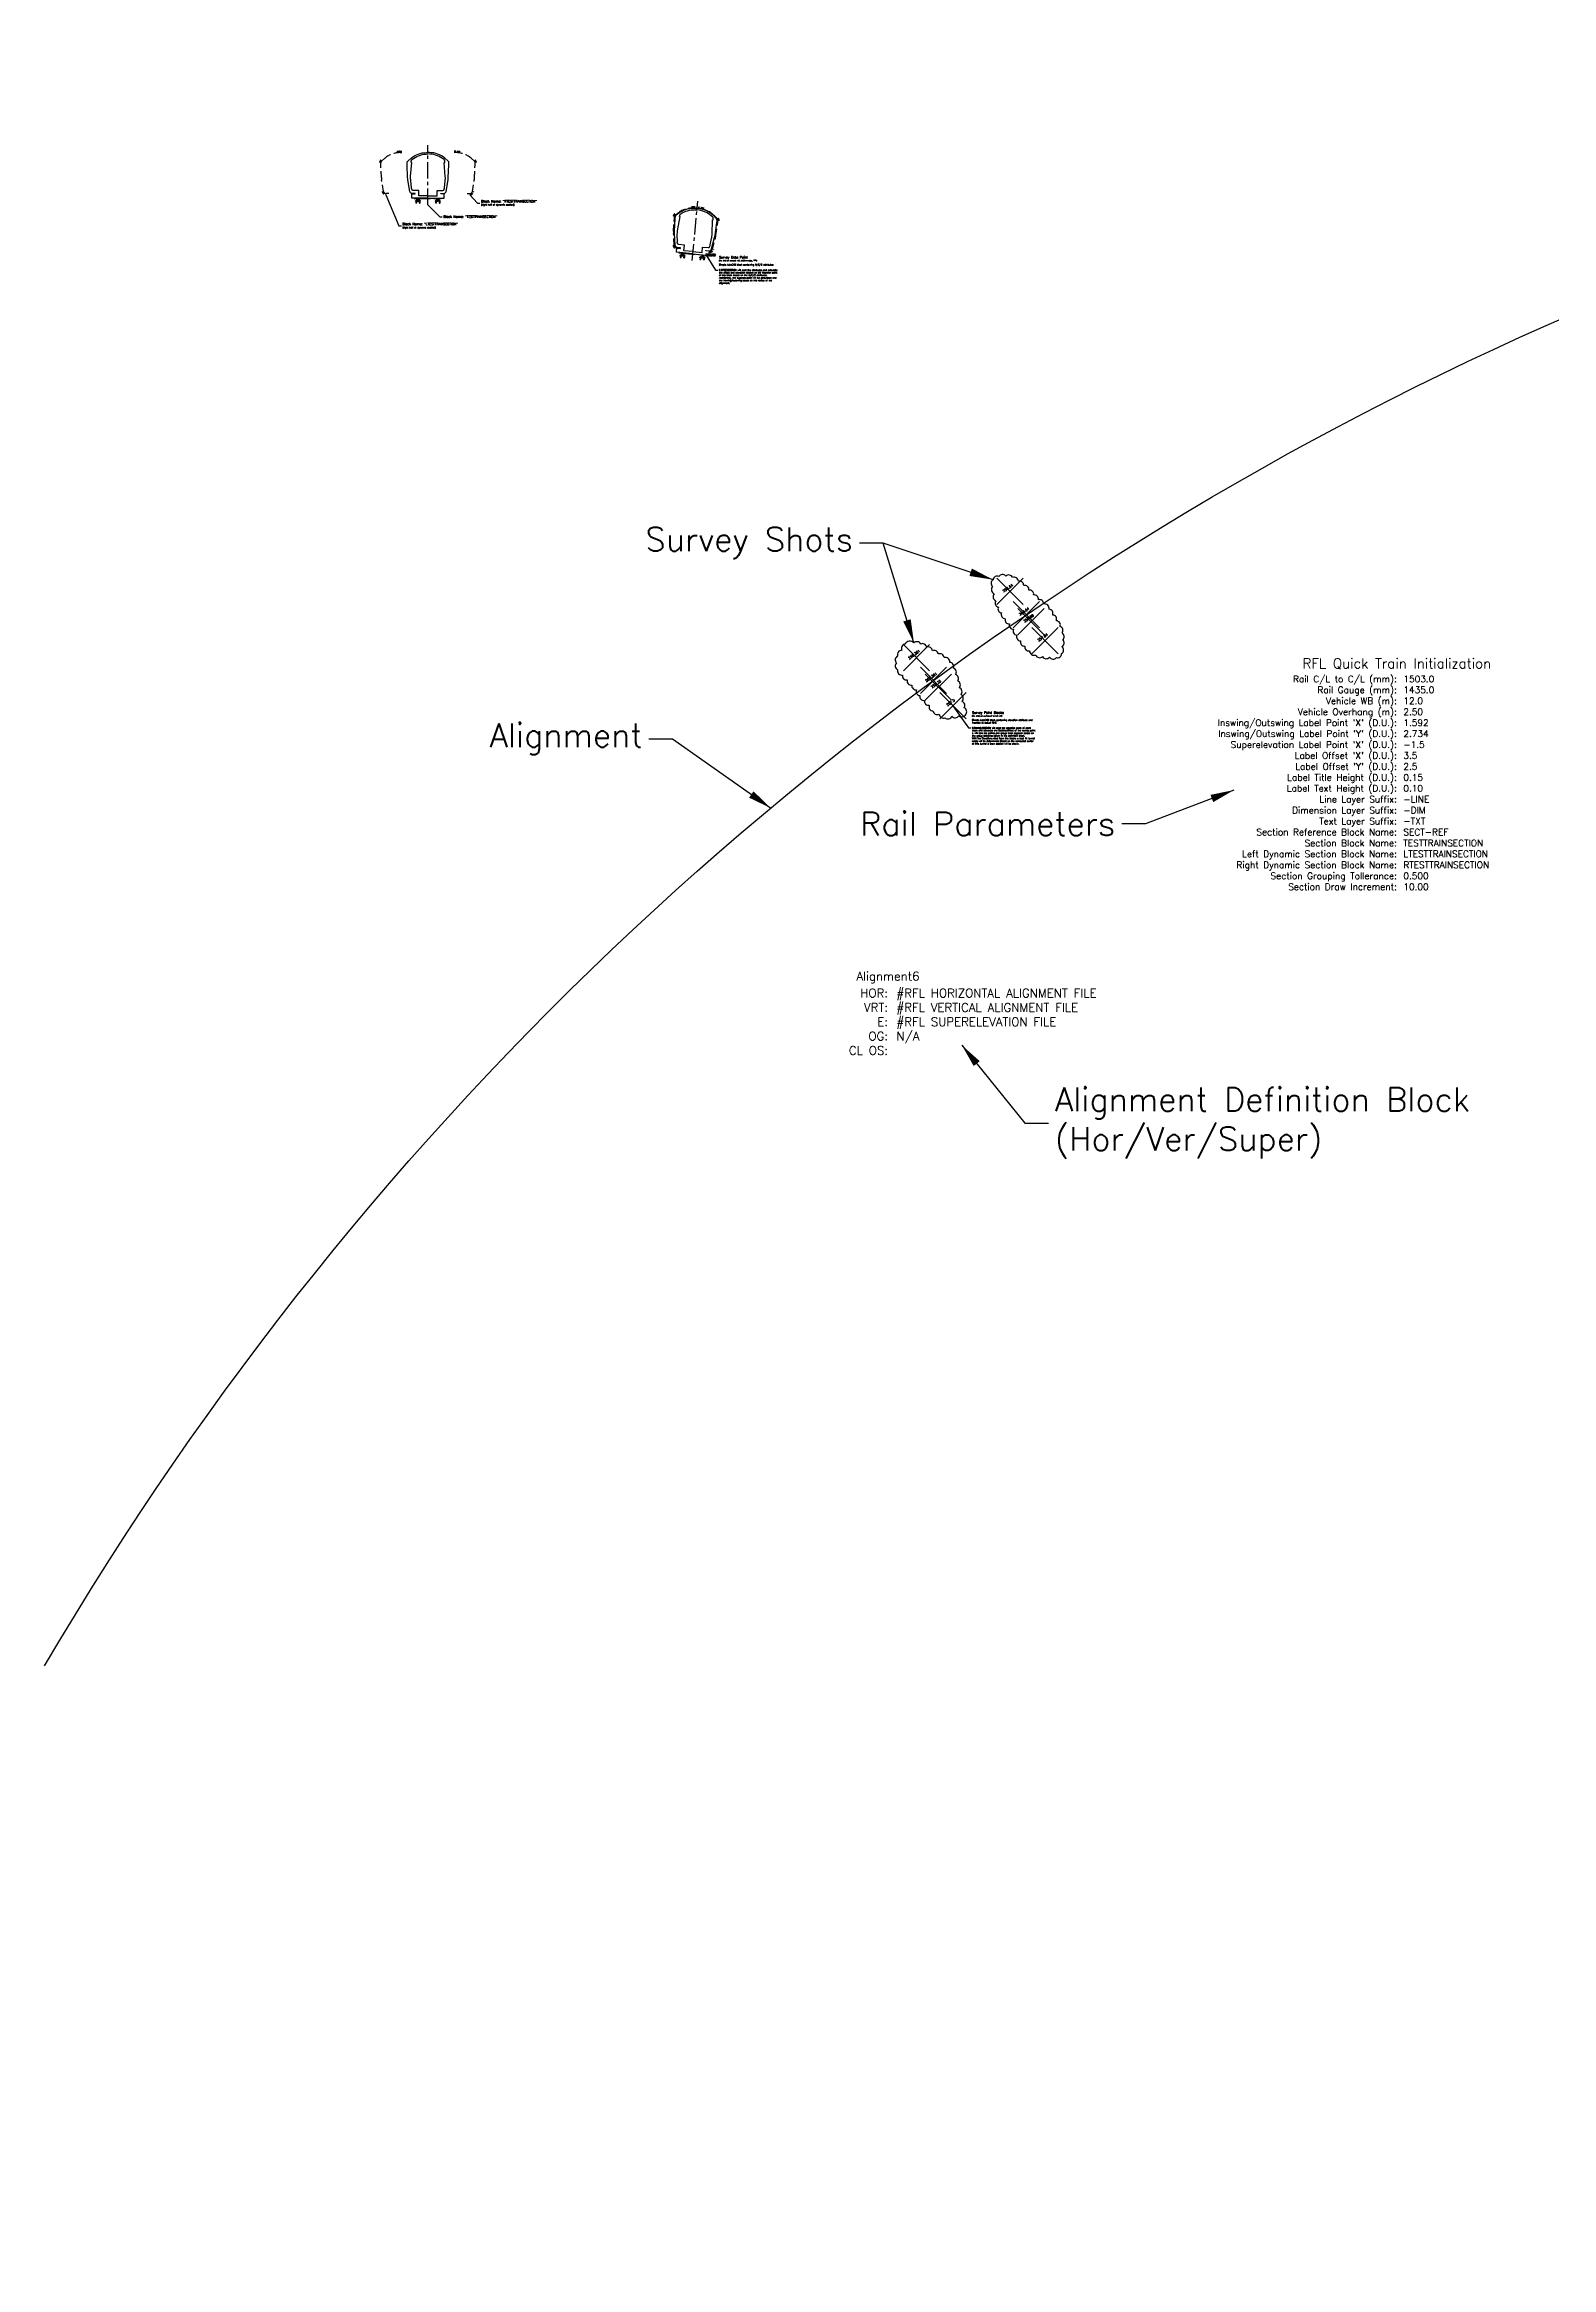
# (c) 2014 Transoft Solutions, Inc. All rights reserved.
# Model space of a CAD drawing. Header units: metres. Extents: x 2931 to 3383, y 9 to 178.
# Drawn here: x 2930.5 to 3045.4, y 8.6 to 178 of the extents above; entities that cross this region are included whole.
import ezdxf
from ezdxf.enums import TextEntityAlignment as Align

# ---------------------------------------------------------------- set-up
doc = ezdxf.new("R2010")
doc.units = ezdxf.units.M
doc.header["$PDMODE"] = 3
doc.header["$PDSIZE"] = 1
for name, pattern in [('CENTER', [2, 1.25, -0.25, 0.25, -0.25]), ('DASHED', [0.75, 0.5, -0.25]), ('DASHED2', [0.375, 0.25, -0.125])]:
    doc.linetypes.add(name, pattern=pattern)
doc.layers.get('0').update_dxf_attribs({"linetype": 'CONTINUOUS'})
doc.layers.add('0-LINE', color=7, linetype='CONTINUOUS')
doc.layers.add('G-ANNO', color=1, linetype='CONTINUOUS')
doc.styles.add('Existing 01.8 Anno', font='ROMANS.shx', dxfattribs={"height": 1.8})
doc.styles.get("Standard").update_dxf_attribs({"font": 'romans.shx'})
doc.dimstyles.new('Existing 1.8 Anno', dxfattribs={"dimtxt": 1.8, "dimasz": 1.8, "dimexe": 0.1, "dimexo": 0.1, "dimgap": 0.5, "dimtad": 0, "dimtih": 1, "dimtoh": 1, "dimdec": 3, "dimzin": 0, "dimdsep": 46, "dimtxsty": 'Existing 01.8 Anno', "dimcen": 0.1, "dimclrd": 256, "dimclre": 256, "dimclrt": 256, "dimaunit": 1, "dimadec": 4, "dimazin": 0, "dimtfac": 1, "dimtdec": 3, "dimtofl": 0, "dimtmove": 0, "dimatfit": 3, "dimfxl": 1, "dimtfillclr": 256, "dimtolj": 1, "dimtzin": 0, "dimlwd": -1, "dimlwe": -1, "dimarcsym": 0})
doc.dimstyles.get("Standard").update_dxf_attribs({"dimtxt": 0.18, "dimasz": 0.18, "dimexe": 0.18, "dimexo": 0.0625, "dimgap": 0.09, "dimtad": 0, "dimtih": 1, "dimtoh": 1, "dimdec": 4, "dimzin": 0, "dimdsep": 46, "dimtxsty": 'Standard', "dimcen": 0.09, "dimadec": 0, "dimazin": 0, "dimtfac": 1, "dimtdec": 4, "dimtofl": 0, "dimtmove": 0, "dimatfit": 3, "dimfxl": 1, "dimtolj": 1, "dimtzin": 0, "dimarcsym": 0})

# ---------------------------------------------------------------- blocks, each defined once
blk = doc.blocks.new('RFLAlign')
for s, p in [('HOR:', (0, 0)), ('VRT:', (0, -1.67)), ('E:', (0, -3.33)), ('OG:', (0, -5)), ('CL OS:', (0, -6.67))]:
    blk.add_text(s, height=1).set_placement(p, align=Align.RIGHT)
blk.add_attdef('TITLE', text='', height=1).set_placement((0, 1.67), align=Align.BOTTOM_CENTER)
for tag, p in [('HOR', (1, 0)), ('VRT', (1, -1.67)), ('E', (1, -3.33)), ('OG', (1, -5)), ('CLOS', (1, -6.67))]:
    blk.add_attdef(tag, p, '', height=1)
blk = doc.blocks.new('spotelevation')
blk.add_point((0, 0))
blk.add_attdef('ELEV', text='', height=0.75).set_placement((0, 1.2), align=Align.MIDDLE)
blk = doc.blocks.new('RFLTrain')
for s, p in [('Rail C/L to C/L (mm):', (0, -1.67)), ('Rail Gauge (mm):', (0, -3.33)), ('Vehicle Overhang (m):', (0, -6.67)), ('Vehicle WB (m):', (0, -5)), ("Inswing/Outswing Label Point 'X' (D.U.):", (0, -8.33)), ("Inswing/Outswing Label Point 'Y' (D.U.):", (0, -10)), ("Superelevation Label Point 'X' (D.U.):", (0, -11.67)), ("Label Offset 'X' (D.U.):", (0, -13.33)), ('Label Title Height (D.U.):', (0, -16.67)), ("Label Offset 'Y' (D.U.):", (0, -15)), ('Label Text Height (D.U.):', (0, -18.33)), ('Line Layer Suffix:', (0, -20)), ('Dimension Layer Suffix:', (0, -21.67)), ('Text Layer Suffix:', (0, -23.33)), ('Section Reference Block Name:', (0, -25)), ('Section Block Name:', (0, -26.67)), ('Right Dynamic Section Block Name:', (0, -30)), ('Left Dynamic Section Block Name:', (0, -28.33)), ('Section Grouping Tollerance:', (0, -31.67)), ('Section Draw Increment:', (0, -33.33))]:
    blk.add_text(s, height=1).set_placement(p, align=Align.RIGHT)
blk.add_attdef('TITLE', text='', height=1.5).set_placement((0, 0), align=Align.BOTTOM_CENTER)
for tag, p in [('GAUGE', (1, -3.33)), ('RAILCL', (1, -1.67)), ('WB', (1, -5)), ('OH', (1, -6.67)), ('LABELIOX', (1, -8.33)), ('LABELIOY', (1, -10)), ('LABELSX', (1, -11.67)), ('LABELOSX', (1, -13.33)), ('LABELOSY', (1, -15)), ('LTITLEH', (1, -16.67)), ('LTEXTH', (1, -18.33)), ('LLAYERS', (1, -20)), ('TLAYERS', (1, -23.33)), ('DLAYERS', (1, -21.67)), ('SECTION', (1, -26.67)), ('REFSECTION', (1, -25)), ('LSECTION', (1, -28.33)), ('RSECTION', (1, -30)), ('GROUPTOL', (1, -31.67)), ('SECTINC', (1, -33.33))]:
    blk.add_attdef(tag, p, '', height=1)
blk = doc.blocks.new('SECT-REF')
for p, q in [((-0.1, 0), (0.1, 0)), ((0, 0.1), (0, -0.1))]:
    blk.add_line(p, q)
at = {"const_width": 0.05}
for points in [[(0, 0.025, 0.4142136), (-0.025, 0, 1)], [(0, -0.025, 0.4142136), (0.025, 0, 1)]]:
    blk.add_lwpolyline(points, format="xyb", dxfattribs=at)
at = {"linetype": 'DASHED2'}
blk.add_circle((0, 0), 0.1, dxfattribs=at)
blk.add_circle((0, 0), 0.05)
at = {"width": 0.8}
for s, p in [('N:', (0.125, 0.075)), ('E:', (0.125, 0)), ('Z:', (0.125, -0.075))]:
    blk.add_text(s, height=0.05, dxfattribs=at).set_placement(p, align=Align.MIDDLE_LEFT)
for tag, p in [('N', (0.2, 0.075)), ('E', (0.2, 0)), ('Z', (0.2, -0.075))]:
    blk.add_attdef(tag, text='', height=0.05, dxfattribs=at).set_placement(p, align=Align.MIDDLE_LEFT)
blk = doc.blocks.new('TESTTRAINSECTION')
at = {"color": 1, "linetype": 'CENTER'}
for p, q in [((0, -0.49), (0, 4.05)), ((-1.05, 0), (1, 0))]:
    blk.add_line(p, q, dxfattribs=at)
at = {"color": 1, "linetype": 'Continuous'}
for p, q in [((-0.84, -0.21), (-0.95, -0.21)), ((-0.85, -0.21), (-0.95, -0.21)), ((-0.95, -0.22), (-0.95, -0.21)), ((-0.95, -0.22), (-0.95, -0.21)), ((-0.95, -0.22), (-0.76, -0.22)), ((-0.95, -0.22), (-0.95, -0.22)), ((-0.94, -0.18), (-0.91, -0.17)), ((-0.94, -0.18), (-0.94, -0.19)), ((-0.94, -0.19), (-0.9, -0.19)), ((-0.94, -0.2), (-0.94, -0.19)), ((-0.93, -0.21), (-0.93, -0.22)), ((-0.93, -0.21), (-0.93, -0.21)), ((-0.92, -0.21), (-0.92, -0.22)), ((-0.91, -0.15), (-0.91, -0.19)), ((-0.91, -0.2), (-0.91, -0.19)), ((-0.88, -0.19), (-0.91, -0.19)), ((-0.91, -0.2), (-0.87, -0.2)), ((-0.91, -0.2), (-0.91, -0.21)), ((-0.91, -0.21), (-0.87, -0.21)), ((-0.91, -0.34), (-0.91, -0.35)), ((-0.88, -0.35), (-0.91, -0.35)), ((-0.9, -0.14), (-0.9, -0.14)), ((-0.9, -0.15), (-0.89, -0.15)), ((-0.9, -0.17), (-0.9, -0.19)), ((-0.9, -0.17), (-0.9, -0.17)), ((-0.9, -0.17), (-0.88, -0.17)), ((-0.9, -0.19), (-0.9, -0.2)), ((-0.9, -0.21), (-0.89, -0.2)), ((-0.9, -0.21), (-0.89, -0.2)), ((-0.9, -0.22), (-0.9, -0.33)), ((-0.9, -0.35), (-0.9, -0.34)), ((-0.87, -0.15), (-0.88, -0.17)), ((-0.88, -0.17), (-0.88, -0.19)), ((-0.88, -0.19), (-0.88, -0.2)), ((-0.88, -0.22), (-0.88, -0.33)), ((-0.88, -0.35), (-0.88, -0.34)), ((-0.87, -0.19), (-0.87, -0.2)), ((-0.87, -0.19), (-0.86, -0.19)), ((-0.87, -0.2), (-0.87, -0.21)), ((-0.87, -0.21), (-0.87, -0.22)), ((-0.87, -0.35), (-0.87, -0.34)), ((-0.85, -0.17), (-0.86, -0.18)), ((-0.86, -0.21), (-0.86, -0.22)), ((-0.85, -0.2), (-0.85, -0.17)), ((-0.85, -0.21), (-0.85, -0.21)), ((-0.84, -0.16), (-0.84, -0.19)), ((-0.84, -0.16), (-0.83, -0.16)), ((-0.84, -0.16), (-0.83, -0.16)), ((-0.83, -0.16), (-0.84, -0.16)), ((-0.84, -0.19), (-0.83, -0.19)), ((-0.83, -0.16), (-0.83, -0.16)), ((-0.83, -0.17), (-0.69, -0.17)), ((-0.83, -0.2), (-0.83, -0.2)), ((-0.83, -0.2), (-0.83, -0.2)), ((-0.83, -0.2), (-0.83, -0.21)), ((-0.83, -0.2), (-0.83, -0.22)), ((-0.83, -0.21), (-0.76, -0.21)), ((-0.82, -0.21), (-0.82, -0.2)), ((-0.82, -0.21), (-0.82, -0.2)), ((-0.82, -0.21), (-0.81, -0.21)), ((-0.81, -0.19), (-0.71, -0.19)), ((-0.81, -0.19), (-0.71, -0.19)), ((-0.81, -0.21), (-0.81, -0.19)), ((-0.81, -0.21), (-0.81, -0.19)), ((-0.69, -0.21), (-0.76, -0.21)), ((-0.76, -0.22), (-0.57, -0.22)), ((-0.69, -0.15), (-0.71, -0.14)), ((-0.69, -0.16), (-0.71, -0.15)), ((-0.71, -0.21), (-0.71, -0.19)), ((-0.71, -0.21), (-0.71, -0.19)), ((-0.7, -0.21), (-0.7, -0.2)), ((-0.7, -0.21), (-0.7, -0.2)), ((-0.7, -0.21), (-0.7, -0.21)), ((-0.69, -0.17), (-0.69, -0.17)), ((-0.69, -0.19), (-0.63, -0.19)), ((-0.69, -0.2), (-0.68, -0.2)), ((-0.69, -0.2), (-0.69, -0.21)), ((-0.69, -0.2), (-0.69, -0.22)), ((-0.68, -0.2), (-0.68, -0.2)), ((-0.64, -0.21), (-0.68, -0.21)), ((-0.67, -0.17), (-0.67, -0.18)), ((-0.66, -0.19), (-0.62, -0.19)), ((-0.65, -0.16), (-0.64, -0.18)), ((-0.65, -0.35), (-0.65, -0.34)), ((-0.64, -0.18), (-0.62, -0.18)), ((-0.64, -0.21), (-0.64, -0.22)), ((-0.64, -0.22), (-0.64, -0.33)), ((-0.64, -0.35), (-0.64, -0.34)), ((-0.64, -0.35), (-0.61, -0.35)), ((-0.63, -0.15), (-0.63, -0.16)), ((-0.63, -0.17), (-0.62, -0.17)), ((-0.63, -0.17), (-0.62, -0.17)), ((-0.63, -0.19), (-0.58, -0.19)), ((-0.57, -0.21), (-0.63, -0.21)), ((-0.63, -0.21), (-0.63, -0.22)), ((-0.62, -0.18), (-0.62, -0.18)), ((-0.62, -0.22), (-0.62, -0.33)), ((-0.62, -0.35), (-0.62, -0.34)), ((-0.61, -0.15), (-0.61, -0.16)), ((-0.58, -0.18), (-0.61, -0.17)), ((-0.61, -0.18), (-0.61, -0.17)), ((-0.61, -0.19), (-0.58, -0.19)), ((-0.61, -0.19), (-0.57, -0.19)), ((-0.61, -0.34), (-0.61, -0.35)), ((-0.58, -0.18), (-0.58, -0.19)), ((-0.58, -0.19), (-0.58, -0.19)), ((-0.58, -0.19), (-0.58, -0.19)), ((-0.58, -0.19), (-0.58, -0.19)), ((-0.57, -0.2), (-0.57, -0.19)), ((-0.57, -0.21), (-0.57, -0.21)), ((-0.57, -0.22), (-0.57, -0.21)), ((-0.57, -0.22), (-0.57, -0.21)), ((0.56, -0.22), (0.56, -0.21)), ((0.56, -0.21), (0.57, -0.21)), ((0.76, -0.22), (0.56, -0.22)), ((0.57, -0.18), (0.57, -0.19)), ((0.61, -0.19), (0.57, -0.19)), ((0.57, -0.2), (0.57, -0.19)), ((0.57, -0.19), (0.57, -0.19)), ((0.57, -0.21), (0.62, -0.21)), ((0.57, -0.22), (0.57, -0.21)), ((0.58, -0.18), (0.61, -0.17)), ((0.61, -0.19), (0.58, -0.19)), ((0.63, -0.19), (0.58, -0.19)), ((0.58, -0.19), (0.58, -0.19)), ((0.58, -0.19), (0.58, -0.19)), ((0.6, -0.34), (0.6, -0.35)), ((0.61, -0.15), (0.61, -0.16)), ((0.63, -0.17), (0.61, -0.17)), ((0.61, -0.18), (0.61, -0.17)), ((0.63, -0.17), (0.61, -0.17)), ((0.61, -0.22), (0.61, -0.33)), ((0.61, -0.35), (0.61, -0.34)), ((0.64, -0.35), (0.61, -0.35)), ((0.63, -0.18), (0.62, -0.18)), ((0.62, -0.18), (0.62, -0.18)), ((0.66, -0.19), (0.62, -0.19)), ((0.62, -0.21), (0.62, -0.22)), ((0.63, -0.15), (0.63, -0.16)), ((0.69, -0.19), (0.63, -0.19)), ((0.63, -0.22), (0.63, -0.33)), ((0.63, -0.35), (0.63, -0.34)), ((0.65, -0.16), (0.64, -0.18)), ((0.64, -0.21), (0.68, -0.21)), ((0.64, -0.21), (0.64, -0.22)), ((0.64, -0.35), (0.64, -0.34)), ((0.67, -0.17), (0.66, -0.18)), ((0.68, -0.2), (0.68, -0.2)), ((0.69, -0.2), (0.68, -0.2)), ((0.69, -0.15), (0.7, -0.14)), ((0.69, -0.16), (0.71, -0.15)), ((0.83, -0.17), (0.69, -0.17)), ((0.69, -0.17), (0.69, -0.17)), ((0.69, -0.2), (0.69, -0.21)), ((0.69, -0.21), (0.69, -0.2)), ((0.69, -0.2), (0.69, -0.22)), ((0.69, -0.21), (0.69, -0.2)), ((0.69, -0.21), (0.76, -0.21)), ((0.7, -0.21), (0.69, -0.21)), ((0.7, -0.21), (0.7, -0.19)), ((0.81, -0.18), (0.71, -0.18)), ((0.8, -0.19), (0.71, -0.19)), ((0.71, -0.21), (0.71, -0.19)), ((0.82, -0.21), (0.76, -0.21)), ((0.95, -0.22), (0.76, -0.22)), ((0.81, -0.21), (0.81, -0.19)), ((0.81, -0.21), (0.81, -0.19)), ((0.82, -0.21), (0.81, -0.21)), ((0.82, -0.21), (0.82, -0.2)), ((0.82, -0.21), (0.82, -0.2)), ((0.82, -0.2), (0.82, -0.22)), ((0.82, -0.2), (0.82, -0.21)), ((0.83, -0.16), (0.83, -0.16)), ((0.84, -0.16), (0.83, -0.16)), ((0.84, -0.16), (0.83, -0.16)), ((0.83, -0.16), (0.83, -0.16)), ((0.84, -0.19), (0.83, -0.19)), ((0.83, -0.2), (0.83, -0.2)), ((0.83, -0.2), (0.83, -0.2)), ((0.84, -0.16), (0.84, -0.19)), ((0.84, -0.16), (0.85, -0.18)), ((0.84, -0.2), (0.84, -0.17)), ((0.84, -0.21), (0.95, -0.21)), ((0.85, -0.21), (0.95, -0.21)), ((0.85, -0.21), (0.85, -0.22)), ((0.85, -0.21), (0.85, -0.21)), ((0.87, -0.19), (0.86, -0.19)), ((0.86, -0.21), (0.86, -0.22)), ((0.87, -0.15), (0.87, -0.16)), ((0.87, -0.19), (0.87, -0.2)), ((0.91, -0.2), (0.87, -0.2)), ((0.87, -0.2), (0.87, -0.21)), ((0.91, -0.21), (0.87, -0.21)), ((0.87, -0.35), (0.87, -0.34)), ((0.9, -0.15), (0.88, -0.15)), ((0.89, -0.17), (0.88, -0.17)), ((0.88, -0.17), (0.88, -0.19)), ((0.88, -0.19), (0.9, -0.19)), ((0.88, -0.19), (0.88, -0.2)), ((0.88, -0.22), (0.88, -0.33)), ((0.88, -0.35), (0.88, -0.34)), ((0.88, -0.35), (0.9, -0.35)), ((0.89, -0.21), (0.89, -0.2)), ((0.89, -0.21), (0.89, -0.2)), ((0.9, -0.14), (0.9, -0.14)), ((0.9, -0.15), (0.9, -0.19)), ((0.94, -0.18), (0.9, -0.17)), ((0.9, -0.17), (0.9, -0.17)), ((0.9, -0.17), (0.9, -0.19)), ((0.94, -0.19), (0.9, -0.19)), ((0.9, -0.19), (0.9, -0.2)), ((0.9, -0.22), (0.9, -0.33)), ((0.9, -0.35), (0.9, -0.34)), ((0.91, -0.2), (0.91, -0.19)), ((0.91, -0.2), (0.91, -0.21)), ((0.91, -0.34), (0.91, -0.35)), ((0.92, -0.21), (0.92, -0.22)), ((0.92, -0.21), (0.92, -0.22)), ((0.93, -0.21), (0.93, -0.21)), ((0.94, -0.18), (0.94, -0.19)), ((0.94, -0.2), (0.94, -0.19)), ((0.95, -0.22), (0.95, -0.21)), ((0.95, -0.22), (0.95, -0.21)), ((0.95, -0.22), (0.95, -0.22))]:
    blk.add_line(p, q, dxfattribs=at)
at = {"color": 1, "linetype": 'DASHED'}
for p, q in [((-0.9, -0.15), (-0.89, -0.16)), ((-0.9, -0.19), (-0.9, -0.17)), ((-0.9, -0.33), (-0.9, -0.22)), ((-0.88, -0.19), (-0.88, -0.17)), ((-0.88, -0.33), (-0.88, -0.22)), ((-0.64, -0.33), (-0.64, -0.22)), ((-0.62, -0.33), (-0.62, -0.22)), ((0.61, -0.33), (0.61, -0.22)), ((0.63, -0.33), (0.63, -0.22)), ((0.9, -0.15), (0.88, -0.16)), ((0.88, -0.19), (0.88, -0.17)), ((0.88, -0.33), (0.88, -0.22)), ((0.9, -0.19), (0.9, -0.17)), ((0.9, -0.33), (0.9, -0.22))]:
    blk.add_line(p, q, dxfattribs=at)
at = {"color": 1}
for p, q in [((-0.9, -0.17), (-0.88, -0.17)), ((-0.89, -0.15), (-0.88, -0.15)), ((-0.88, -0.14), (-0.87, -0.14)), ((-0.87, -0.16), (-0.86, -0.16)), ((-0.69, -0.22), (-0.69, -0.22)), ((0.69, -0.22), (0.69, -0.22)), ((0.87, -0.16), (0.86, -0.16)), ((0.88, -0.13), (0.87, -0.14)), ((0.88, -0.15), (0.88, -0.15)), ((0.9, -0.17), (0.88, -0.17))]:
    blk.add_line(p, q, dxfattribs=at)
for points in [[(0, 0.02), (-1.24, 0.02), (-1.24, 0.34), (-0.98, 0.34), (-0.98, 0.37), (-1.19, 0.37, -0.366742), (-1.39, 0.54), (-1.53, 1.41, -0.031262), (-1.55, 1.59), (-1.59, 2.57), (-1.59, 2.73, -0.220291), (-1.54, 2.85), (-1.28, 3.07, -0.177715), (-0.12, 3.49), (0, 3.49)], [(0, 0.19), (-0.7, 0.19), (-0.7, 0.61), (-1.13, 0.61), (-1.2, 0.63, -0.236809), (-1.2, 0.63), (-1.26, 0.78), (-1.26, 0.84), (-1.31, 1.32, -0.043503), (-1.32, 1.66), (-1.24, 2.75), (-1.29, 2.75), (-1.28, 2.85, -0.225849), (-1.22, 2.97), (-1.11, 3.04, -0.154332), (0, 3.39, -0.154332)], [(0, 0.02), (1.24, 0.02), (1.24, 0.34), (0.98, 0.34), (0.98, 0.37), (1.19, 0.37, 0.366742), (1.39, 0.54), (1.53, 1.41, 0.031262), (1.55, 1.59), (1.59, 2.57), (1.59, 2.73, 0.220291), (1.54, 2.85), (1.28, 3.07, 0.177715), (0.12, 3.49), (0, 3.49)], [(0, 0.19), (0.7, 0.19), (0.7, 0.61), (1.13, 0.61), (1.2, 0.63, 0.236809), (1.2, 0.63), (1.26, 0.78), (1.26, 0.84), (1.31, 1.32, 0.043503), (1.32, 1.66), (1.24, 2.75), (1.29, 2.75), (1.28, 2.85, 0.225849), (1.22, 2.97), (1.11, 3.04, 0.154332), (0, 3.39, 0.154332)]]:
    blk.add_lwpolyline(points, format="xyb")
at = {"color": 1, "const_width": 0.00639}
for points in [[(-0.97, -0.22), (-0.91, -0.22)], [(-0.88, -0.22), (-0.55, -0.22)], [(0.87, -0.22), (0.55, -0.22)], [(0.97, -0.22), (0.91, -0.22)]]:
    blk.add_lwpolyline(points, dxfattribs=at)
at = {"color": 1, "linetype": 'Continuous'}
for points in [[(-0.92, -0.33), (-0.92, -0.34), (-0.86, -0.34), (-0.86, -0.33)], [(-0.6, -0.33), (-0.6, -0.34), (-0.66, -0.34), (-0.66, -0.33)], [(0.59, -0.33), (0.59, -0.34), (0.65, -0.34), (0.65, -0.33)], [(0.92, -0.33), (0.92, -0.34), (0.86, -0.34), (0.86, -0.33)]]:
    blk.add_lwpolyline(points, close=True, dxfattribs=at)
at = {"color": 1}
for points in [[(-0.77, -0.13, 0.053688), (-0.76, -0.05, 0.319129), (-0.78, -0.04), (-0.79, -0.03, -0.351175), (-0.79, -0.03), (-0.79, -0.01, -0.296292), (-0.78, 0, -0.082948), (-0.77, 0, -0.015636), (-0.75, 0, -0.015636), (-0.74, 0, -0.082948), (-0.72, -0.01, -0.296292), (-0.72, -0.01), (-0.72, -0.04, -0.351175), (-0.72, -0.04), (-0.73, -0.04, 0.319129), (-0.74, -0.05, 0.053688), (-0.75, -0.13, 0.309759), (-0.73, -0.15), (-0.69, -0.16, -0.344165), (-0.69, -0.16), (-0.69, -0.17, -0.414214), (-0.69, -0.17), (-0.76, -0.17), (-0.83, -0.17, -0.414214), (-0.83, -0.16), (-0.83, -0.16, -0.344165), (-0.83, -0.15), (-0.78, -0.14, 0.309759)], [(0.76, -0.13, -0.053688), (0.76, -0.05, -0.319129), (0.77, -0.04), (0.78, -0.03, 0.351175), (0.78, -0.03), (0.78, -0.01, 0.296292), (0.78, 0, 0.082948), (0.76, 0, 0.015636), (0.75, 0, 0.015636), (0.73, 0, 0.082948), (0.72, -0.01, 0.296292), (0.71, -0.01), (0.71, -0.03, 0.351175), (0.72, -0.04), (0.73, -0.04, -0.319129), (0.74, -0.05, -0.053688), (0.74, -0.13, -0.309759), (0.73, -0.15), (0.69, -0.16, 0.344165), (0.69, -0.16), (0.69, -0.17, 0.414214), (0.69, -0.17), (0.76, -0.17), (0.82, -0.17, 0.414214), (0.83, -0.16), (0.82, -0.16, 0.344165), (0.82, -0.15), (0.78, -0.14, -0.309759)]]:
    blk.add_lwpolyline(points, format="xyb", close=True, dxfattribs=at)
for centre in [(-0.86, -0.16), (-0.66, -0.17), (0.66, -0.17), (0.85, -0.16)]:
    blk.add_circle(centre, 0.01, dxfattribs=at)
at = {"color": 1, "linetype": 'Continuous'}
for centre, radius, start, end in [((-0.95, -0.2), 0.00635, 270, 0), ((-0.9, -0.16), 0.00152, 87.136, 178.0003), ((-0.91, -0.16), 0.00318, 295.0007, 358.0002), ((-0.89, -0.15), 0.00318, 267.1368, 347.9313), ((-0.89, -0.15), 0.00317, 267.1378, 344.8198), ((-0.88, -0.16), 0.00635, 267.1376, 330.0001), ((-0.86, -0.16), 0.0131, 330, 150), ((-0.86, -0.18), 0.00635, 269.9999, 330), ((-0.84, -0.16), 0.00152, 90.0002, 178.0002), ((-0.84, -0.19), 0.00152, 178, 270), ((-0.84, -0.2), 0.00635, 270, 0), ((-0.82, -0.15), 0.0071, 158.835, 259.0295), ((-0.83, -0.16), 0.00152, 182.9999, 267.1369), ((-0.83, -0.2), 0.00787, 3.0001, 90), ((-0.83, -0.2), 0.00111, 3.0001, 177.9999), ((-0.83, -0.2), 0.00267, 0, 90), ((-0.83, -0.22), 0.00152, 90.0002, 178.0002), ((-0.82, -0.21), 0.00152, 182.9997, 269.9999), ((-0.82, -0.21), 0.00229, 182.9991, 269.9999), ((-0.81, -0.19), 0.00229, 90, 177), ((-0.81, -0.19), 0.00318, 89.9999, 176.9999), ((-0.81, -0.21), 0.00152, 269.9999, 357.0001), ((-0.81, -0.21), 0.00229, 269.9999, 357.0001), ((-0.71, -0.15), 0.00664, 79.9047, 238.6637), ((-0.71, -0.19), 0.00318, 2.9999, 89.9999), ((-0.71, -0.19), 0.00229, 2.9999, 90), ((-0.7, -0.21), 0.00152, 183, 270), ((-0.69, -0.2), 0.00787, 90, 177.0001), ((-0.69, -0.2), 0.00111, 2.0001, 176.9999), ((-0.7, -0.21), 0.00229, 270, 356.9999), ((-0.7, -0.21), 0.00152, 270, 357.0001), ((-0.69, -0.17), 0.00152, 133.9117, 176.9991), ((-0.7, -0.16), 0.0112, 313.9124, 341.8053), ((-0.69, -0.2), 0.00267, 90, 180), ((-0.68, -0.21), 0.00635, 180, 270), ((-0.68, -0.2), 0.00635, 180, 270), ((-0.66, -0.16), 0.0279, 11.3299, 101.0254), ((-0.66, -0.17), 0.0131, 30, 210), ((-0.66, -0.18), 0.00635, 210.0001, 270.0001), ((-0.66, -0.16), 0.048, 20.0455, 89.319), ((-0.64, -0.17), 0.00635, 209.9999, 267.1375), ((-0.62, -0.17), 0.00152, 1.9995, 87.1377), ((-0.62, -0.17), 0.00152, 1.9995, 87.1376), ((-0.62, -0.18), 0.00305, 1.9996, 87.1375), ((-0.61, -0.17), 0.00317, 181.9994, 252.9999), ((-0.61, -0.18), 0.00483, 181.9995, 271.4321), ((-0.58, -0.18), 0.00152, 359.9996, 73.0001), ((-0.58, -0.19), 0.00152, 271.4321, 0), ((-0.58, -0.19), 0.00152, 359.9996, 91.4322), ((-0.57, -0.2), 0.00635, 180, 270), ((0.58, -0.18), 0.00152, 106.9999, 180.0004), ((0.58, -0.19), 0.00152, 88.5678, 180.0004), ((0.58, -0.19), 0.00152, 180, 268.5679), ((0.57, -0.2), 0.00635, 270, 0), ((0.66, -0.16), 0.048, 90.681, 159.9545), ((0.61, -0.17), 0.00152, 92.8623, 178.0005), ((0.61, -0.17), 0.00317, 287.0001, 358.0006), ((0.61, -0.17), 0.00152, 92.8624, 178.0005), ((0.61, -0.18), 0.00483, 268.5679, 358.0005), ((0.62, -0.18), 0.00305, 92.8625, 178.0004), ((0.66, -0.16), 0.0279, 78.9746, 168.6701), ((0.63, -0.17), 0.00635, 272.8625, 330.0001), ((0.66, -0.17), 0.0131, 330, 150), ((0.66, -0.18), 0.00635, 269.9999, 329.9999), ((0.69, -0.16), 0.0112, 198.1947, 226.0876), ((0.68, -0.17), 0.00152, 3.0009, 46.0883), ((0.68, -0.2), 0.00635, 270, 0), ((0.68, -0.21), 0.00635, 270, 0), ((0.69, -0.2), 0.00787, 2.9999, 90), ((0.69, -0.2), 0.00111, 3.0001, 177.9999), ((0.69, -0.2), 0.00267, 0, 90), ((0.69, -0.21), 0.00229, 183.0001, 270), ((0.69, -0.21), 0.00152, 182.9999, 270), ((0.71, -0.15), 0.00664, 301.3363, 100.0953), ((0.71, -0.19), 0.00318, 90.0001, 177.0001), ((0.7, -0.21), 0.00152, 270, 357), ((0.71, -0.19), 0.00229, 90, 177.0001), ((0.8, -0.19), 0.00229, 3, 90), ((0.81, -0.19), 0.00318, 3.0001, 90.0001), ((0.81, -0.21), 0.00152, 182.9999, 270.0001), ((0.81, -0.21), 0.00229, 182.9999, 270.0001), ((0.82, -0.15), 0.0071, 280.9705, 21.165), ((0.83, -0.2), 0.00787, 90, 176.9999), ((0.83, -0.2), 0.00267, 90, 180), ((0.82, -0.2), 0.00111, 2.0001, 176.9999), ((0.82, -0.21), 0.00229, 270.0001, 357.0009), ((0.82, -0.21), 0.00152, 270.0001, 357.0003), ((0.82, -0.22), 0.00152, 1.9998, 89.9998), ((0.83, -0.16), 0.00152, 272.8631, 357.0001), ((0.84, -0.2), 0.00635, 180, 270), ((0.85, -0.16), 0.0131, 30, 210), ((0.84, -0.16), 0.00152, 1.9998, 89.9998), ((0.84, -0.19), 0.00152, 270, 2), ((0.86, -0.18), 0.00635, 210, 270.0001), ((0.88, -0.16), 0.00635, 209.9999, 272.8624), ((0.88, -0.15), 0.00317, 195.1802, 272.8622), ((0.88, -0.15), 0.00318, 192.0687, 272.8632), ((0.9, -0.16), 0.00152, 1.9997, 92.864), ((0.91, -0.16), 0.00318, 181.9998, 244.9993), ((0.95, -0.2), 0.00635, 180, 270)]:
    blk.add_arc(centre, radius, start, end, dxfattribs=at)
at = {"color": 1}
for centre, radius, start, end in [((-0.94, -0.18), 0.00152, 115, 179.9996), ((-0.9, -0.15), 0.00152, 87.1377, 177.9997), ((-0.91, -0.19), 0.00759, 50.6846, 129.3154), ((-0.91, -0.34), 0.00759, 230.6846, 309.3154), ((-0.86, -0.15), 0.048, 83.1795, 164.5159), ((-0.89, -0.15), 0.01, 167.5355, 235.1402), ((-0.9, -0.17), 0.00305, 87.138, 177.9799), ((-0.89, -0.22), 0.0278, 69.7447, 110.2553), ((-0.89, -0.32), 0.0278, 249.7447, 290.2553), ((-0.89, -0.15), 0.01, 299.1351, 345.8852), ((-0.86, -0.16), 0.0254, 10.3509, 164.8198), ((-0.86, -0.15), 0.0279, 71.473, 141.7204), ((-0.86, -0.15), 0.0279, 141.7204, 167.2043), ((-0.88, -0.19), 0.00759, 50.6846, 129.3154), ((-0.88, -0.34), 0.00759, 230.6846, 309.3154), ((-0.86, -0.15), 0.0101, 23.4439, 156.5561), ((-0.86, -0.16), 0.0571, 22.7657, 83.1958), ((-0.86, -0.16), 0.0371, 27.5419, 71.4722), ((-0.85, -0.2), 0.00635, 270, 0), ((-0.82, -0.15), 0.0112, 190.3513, 213.7332), ((-0.83, -0.16), 0.00152, 2.9999, 90.0002), ((-0.83, -0.21), 0.00635, 270, 0), ((-0.81, -0.14), 0.00664, 287.8284, 58.9405), ((-0.66, -0.17), 0.0571, 89.3018, 147.22), ((-0.71, -0.21), 0.00229, 182.9999, 270), ((-0.7, -0.15), 0.0071, 275.4663, 52.3207), ((-0.66, -0.17), 0.0371, 101.0253, 144.7264), ((-0.66, -0.17), 0.0254, 9.4553, 161.8051), ((-0.69, -0.17), 0.00152, 267.1377, 357.0003), ((-0.69, -0.22), 0.00152, 0, 90), ((-0.64, -0.34), 0.00759, 230.6846, 309.3154), ((-0.63, -0.16), 0.00317, 189.4553, 267.1376), ((-0.63, -0.16), 0.00317, 192.6035, 267.1377), ((-0.63, -0.32), 0.0278, 249.7447, 290.2553), ((-0.62, -0.15), 0.01, 355.9428, 180.2719), ((-0.62, -0.16), 0.01, 185.4477, 235.1341), ((-0.62, -0.16), 0.01, 299.1272, 348.8136), ((-0.62, -0.18), 0.00305, 270, 1.9986), ((-0.61, -0.34), 0.00759, 230.6846, 309.3154), ((-0.61, -0.18), 0.00483, 181.9248, 270.0748), ((0.61, -0.34), 0.00759, 230.6846, 309.3154), ((0.62, -0.15), 0.01, 359.7281, 184.0572), ((0.62, -0.16), 0.01, 191.1864, 240.8728), ((0.61, -0.18), 0.00483, 269.9252, 358.0752), ((0.62, -0.32), 0.0278, 249.7447, 290.2553), ((0.62, -0.18), 0.00305, 178.0014, 270), ((0.66, -0.17), 0.0254, 18.1949, 170.5447), ((0.63, -0.16), 0.00317, 272.8623, 347.3965), ((0.63, -0.16), 0.00317, 272.8624, 350.5447), ((0.62, -0.16), 0.01, 304.8659, 354.5523), ((0.64, -0.34), 0.00759, 230.6846, 309.3154), ((0.66, -0.17), 0.0571, 32.78, 90.6982), ((0.66, -0.17), 0.0371, 35.2736, 78.9747), ((0.69, -0.15), 0.0071, 127.6793, 264.5337), ((0.69, -0.17), 0.00152, 182.9997, 272.8623), ((0.69, -0.22), 0.00152, 90, 180), ((0.7, -0.21), 0.00229, 270, 357.0001), ((0.86, -0.16), 0.0571, 96.8042, 157.2343), ((0.81, -0.14), 0.00664, 121.0595, 252.1716), ((0.86, -0.16), 0.0371, 108.5278, 152.4581), ((0.83, -0.21), 0.00635, 180, 270), ((0.85, -0.16), 0.0254, 15.1802, 169.6491), ((0.82, -0.15), 0.0112, 326.2668, 349.6487), ((0.83, -0.16), 0.00152, 89.9998, 177.0001), ((0.85, -0.2), 0.00635, 180, 270), ((0.85, -0.15), 0.048, 15.4841, 96.8205), ((0.85, -0.15), 0.0279, 38.2796, 108.527), ((0.85, -0.15), 0.0101, 23.4439, 156.5561), ((0.88, -0.19), 0.00759, 50.6846, 129.3154), ((0.88, -0.34), 0.00759, 230.6846, 309.3154), ((0.85, -0.15), 0.0279, 12.7957, 38.2796), ((0.89, -0.14), 0.01, 194.1148, 240.8649), ((0.89, -0.22), 0.0278, 69.7447, 110.2553), ((0.89, -0.32), 0.0278, 249.7447, 290.2553), ((0.89, -0.17), 0.00305, 2.0201, 92.862), ((0.89, -0.14), 0.01, 304.8598, 12.4645), ((0.9, -0.15), 0.00152, 2.0003, 92.8623), ((0.9, -0.19), 0.00759, 50.6846, 129.3154), ((0.9, -0.34), 0.00759, 230.6846, 309.3154), ((0.94, -0.18), 0.00152, 0.0004, 65)]:
    blk.add_arc(centre, radius, start, end, dxfattribs=at)
blk = doc.blocks.new('LTESTTRAINSECTION')
at = {"linetype": 'DASHED2'}
blk.add_line((-0.12, 3.59), (0, 3.59), dxfattribs=at)
at = {"linetype": 'DASHED'}
blk.add_lwpolyline([(-0.98, 0.37), (-1.19, 0.37, -0.366742), (-1.39, 0.54), (-1.53, 1.41, -0.031262), (-1.55, 1.59), (-1.59, 2.57), (-1.59, 2.73, -0.220291), (-1.54, 2.85), (-1.28, 3.07, -0.177715), (-0.12, 3.49), (0, 3.49)], format="xyb", dxfattribs=at)
at = {"linetype": 'DASHED2'}
for centre, radius, start, end in [((-0.12, 1.7), 1.89, 89.9982, 99.9981), ((-1.44, 2.73), 0.25, 130.3067, 180), ((-1.19, 0.57), 0.3, 189.4397, 270)]:
    blk.add_arc(centre, radius, start, end, dxfattribs=at)
blk = doc.blocks.new('RTESTTRAINSECTION')
at = {"linetype": 'DASHED2'}
blk.add_line((0.12, 3.59), (0, 3.59), dxfattribs=at)
at = {"linetype": 'DASHED'}
blk.add_lwpolyline([(0.98, 0.37), (1.19, 0.37, 0.366742), (1.39, 0.54), (1.53, 1.41, 0.031262), (1.55, 1.59), (1.59, 2.57), (1.59, 2.73, 0.220291), (1.54, 2.85), (1.28, 3.07, 0.177715), (0.12, 3.49), (0, 3.49)], format="xyb", dxfattribs=at)
at = {"linetype": 'DASHED2'}
for centre, radius, start, end in [((0.12, 1.7), 1.89, 80.0019, 90.0018), ((1.44, 2.73), 0.25, 0, 49.6933), ((1.19, 0.57), 0.3, 270, 350.5603)]:
    blk.add_arc(centre, radius, start, end, dxfattribs=at)

msp = doc.modelspace()

# ---------------------------------------------------------------- linework, layer by layer
at = {"flags": 128}
for points in [[(3002.83, 137.19, 0.520567), (3002.79, 136.67, 0.520567), (3002.79, 136.67, 0.520567), (3002.91, 136.11, 0.520567), (3002.91, 136.11, 0.520567), (3003.03, 135.58, 0.520567), (3003.03, 135.58, 0.520567), (3003.23, 135.1, 0.520567), (3003.23, 135.1, 0.520567), (3003.47, 134.66, 0.520567), (3003.47, 134.66, 0.520567), (3003.75, 134.22, 0.520567), (3003.75, 134.22, 0.520567), (3004.07, 133.82, 0.520567), (3004.07, 133.82, 0.520567), (3004.39, 133.42, 0.520567), (3004.39, 133.42, 0.520567), (3004.63, 132.97, 0.520567), (3004.63, 132.97, 0.520567), (3004.92, 132.53, 0.520567), (3004.92, 132.53, 0.520567), (3005.24, 132.13, 0.520567), (3005.24, 132.13, 0.520567), (3005.6, 131.77, 0.520567), (3005.6, 131.77, 0.520567), (3006.08, 131.45, 0.520567), (3006.08, 131.45, 0.520567), (3006.6, 131.33, 0.520567), (3006.6, 131.33, 0.520567), (3007.13, 131.29, 0.520567), (3007.13, 131.29, 0.520567), (3007.65, 131.25, 0.520567), (3007.65, 131.25, 0.520567), (3008.05, 131.57, 0.520567), (3008.05, 131.57, 0.520567), (3008.09, 132.09, 0.520567), (3008.09, 132.09, 0.520567), (3008.13, 132.61, 0.520567), (3008.13, 132.61, 0.520567), (3008.09, 133.13, 0.520567), (3008.09, 133.13, 0.520567), (3007.93, 133.62, 0.520567), (3007.93, 133.62, 0.520567), (3007.65, 134.06, 0.520567), (3007.65, 134.06, 0.520567), (3007.37, 134.5, 0.520567), (3007.37, 134.5, 0.520567), (3007.09, 134.94, 0.520567), (3007.09, 134.94, 0.520567), (3006.68, 135.34, 0.520567), (3006.68, 135.34, 0.520567), (3006.28, 135.66, 0.520567), (3006.28, 135.66, 0.520567), (3005.92, 136.03, 0.520567), (3005.92, 136.03, 0.520567), (3005.56, 136.39, 0.520567), (3005.56, 136.39, 0.520567), (3005.16, 136.75, 0.520567), (3005.16, 136.75, 0.520567), (3004.76, 137.07, 0.520567), (3004.76, 137.07, 0.520567), (3004.31, 137.35, 0.520567), (3004.31, 137.35, 0.520567), (3003.79, 137.47, 0.520567), (3003.79, 137.47, 0.520567), (3003.27, 137.43, 0.520567), (3003.27, 137.43, 0.520567)], [(2996.12, 132.29, 0.520567), (2995.88, 131.81, 0.520567), (2995.88, 131.81, 0.520567), (2995.55, 131.37, 0.520567), (2995.55, 131.37, 0.520567), (2995.47, 130.85, 0.520567), (2995.47, 130.85, 0.520567), (2995.55, 130.32, 0.520567), (2995.55, 130.32, 0.520567), (2995.92, 129.92, 0.520567), (2995.92, 129.92, 0.520567), (2996.28, 129.56, 0.520567), (2996.28, 129.56, 0.520567), (2996.64, 129.16, 0.520567), (2996.64, 129.16, 0.520567), (2997, 128.8, 0.520567), (2997, 128.8, 0.520567), (2997.24, 128.36, 0.520567), (2997.24, 128.36, 0.520567), (2997.6, 127.99, 0.520567), (2997.6, 127.99, 0.520567), (2997.97, 127.63, 0.520567), (2997.97, 127.63, 0.520567), (2998.25, 127.19, 0.520567), (2998.25, 127.19, 0.520567), (2998.73, 126.95, 0.520567), (2998.73, 126.95, 0.520567), (2999.17, 126.67, 0.520567), (2999.17, 126.67, 0.520567), (2999.69, 126.79, 0.520567), (2999.69, 126.79, 0.520567), (3000.22, 126.83, 0.520567), (3000.22, 126.83, 0.520567), (3000.74, 126.91, 0.520567), (3000.74, 126.91, 0.520567), (3000.62, 127.43, 0.520567), (3000.62, 127.43, 0.520567), (3000.46, 127.91, 0.520567), (3000.46, 127.91, 0.520567), (3000.38, 128.44, 0.520567), (3000.38, 128.44, 0.520567), (3000.26, 128.96, 0.520567), (3000.26, 128.96, 0.520567), (3000.13, 129.48, 0.520567), (3000.13, 129.48, 0.520567), (2999.97, 129.96, 0.520567), (2999.97, 129.96, 0.520567), (2999.81, 130.44, 0.520567), (2999.81, 130.44, 0.520567), (2999.53, 130.89, 0.520567), (2999.53, 130.89, 0.520567), (2999.09, 131.25, 0.520567), (2999.09, 131.25, 0.520567), (2998.65, 131.53, 0.520567), (2998.65, 131.53, 0.520567), (2998.21, 131.77, 0.520567), (2998.21, 131.77, 0.520567), (2997.76, 132.05, 0.520567), (2997.76, 132.05, 0.520567), (2997.32, 132.29, 0.520567), (2997.32, 132.29, 0.520567), (2996.8, 132.37, 0.520567), (2996.8, 132.37, 0.520567)]]:
    msp.add_lwpolyline(points, format="xyb", close=True, dxfattribs=at)
at = {"layer": 'G-ANNO'}
msp.add_lwpolyline([(2930.55, 54.43, -0.641992), (3382.85, 8.59)], format="xyb", dxfattribs=at)

# ---------------------------------------------------------------- block references
for name, p in [('LTESTTRAINSECTION', (2957.77, 166.24)), ('TESTTRAINSECTION', (2959.77, 166.24)), ('RTESTTRAINSECTION', (2961.77, 166.24))]:
    msp.add_blockref(name, p)
msp.add_blockref('SECT-REF', (2981.02, 161.93)).add_auto_attribs({'N': '161.52219866', 'E': '3060.07919615', 'Z': '259.03170523'})
at = {"xscale": 0.5, "yscale": 0.5, "zscale": 0.5}
msp.add_blockref('RFLTrain', (3033.59, 130.21), dxfattribs=at).add_auto_attribs({'TITLE': 'RFL Quick Train Initialization', 'RAILCL': '1503.0', 'GAUGE': '1435.0', 'WB': '12.0', 'OH': '2.50', 'LABELIOX': '1.592', 'LABELIOY': '2.734', 'LABELSX': '-1.5', 'LABELOSX': '3.5', 'LABELOSY': '2.5', 'LTITLEH': '0.15', 'LTEXTH': '0.10', 'LLAYERS': '-LINE', 'DLAYERS': '-DIM', 'TLAYERS': '-TXT', 'REFSECTION': 'SECT-REF', 'SECTION': 'TESTTRAINSECTION', 'LSECTION': 'LTESTTRAINSECTION', 'RSECTION': 'RTESTTRAINSECTION', 'GROUPTOL': '0.500', 'SECTINC': '10.00'})
ref = msp.add_blockref('RFLAlign', (2994.82, 105.37), dxfattribs=dict(xscale=0.6561679790026119, yscale=0.6561679790026119, zscale=0.6561679790026119))
ref.add_attrib('TITLE', 'Alignment6', dxfattribs={"height": 0.656}).set_placement((2994.82, 106.46), align=Align.BOTTOM_CENTER)
ref.add_attrib('HOR', '#RFL HORIZONTAL ALIGNMENT FILE', (2995.47, 105.37), dxfattribs={"height": 0.6562})
ref.add_attrib('VRT', '#RFL VERTICAL ALIGNMENT FILE', (2995.47, 104.27), dxfattribs={"height": 0.6562})
ref.add_attrib('E', '#RFL SUPERELEVATION FILE', (2995.47, 103.18), dxfattribs={"height": 0.6562})
ref.add_attrib('OG', 'N/A', (2995.47, 102.09), dxfattribs={"height": 0.656})
at = {"layer": '0-LINE', "rotation": 354.3007301389366}
for name, p in [('TESTTRAINSECTION', (2979.94, 162)), ('LTESTTRAINSECTION', (2979.87, 162.01)), ('RTESTTRAINSECTION', (2980.01, 161.99))]:
    msp.add_blockref(name, p, dxfattribs=at)
at = {"layer": 'G-ANNO', "xscale": 0.25, "yscale": 0.25, "zscale": 0.25}
for p, rotation, values in [((3004.12, 136.3), 34.28847730720549, {'ELEV': '256.64'}), ((3005.36, 134.52), 34.28847730720549, {'ELEV': '260.64'}), ((3005.71, 134), 34.28847730720549, {'ELEV': '255.69'}), ((2996.99, 131.25), 36.27502349930172, {'ELEV': '256.301'}), ((3006.78, 132.55), 34.28847730720549, {'ELEV': '257.84'}), ((2998.29, 129.52), 36.27502349930172, {'ELEV': '260.301'}), ((2998.66, 129), 36.27502349930172, {'ELEV': '255.35'}), ((2999.77, 127.59), 36.27502349930172, {'ELEV': '257.5'})]:
    msp.add_blockref('spotelevation', p, dxfattribs=dict(at, rotation=rotation)).add_auto_attribs(values)

# ---------------------------------------------------------------- texts
at = {"char_height": 0.18, "attachment_point": 4}
for s, insert in [('\\A1;Block Name: "RTESTTRAINSECTION"\\P{\\H0.66667x;(right half of dynamic section)}', (2963.82, 165.89)), ('\\A1;Block Name: "LTESTTRAINSECTION"\\P{\\H0.66667x;(right half of dynamic section)}', (2957.83, 164.15)), ('\\A1;Block Name: "TESTTRAINSECTION"', (2960.95, 164.85)), ('\\A1;Survey Data Point\\P{\\H0.5x;(i.e. shot on parapet wall, platform edge, ???)\\P\\P\\H1.3333x;Simple AutoCAD block containing N/E/Z attributes\\P\\PC:SPOT2SECTION will read the attributes and calculate\\Pthe offset and elevation relative to the insertion point\\Pof the block based on the N/E/Z attributes.\\PAdditionally, the superelevation will be calculated and\\Pthe inswing/outswing based on the radius of the\\Palignment.}', (2981.95, 160.77)), ('\\A1;Survey Point Blocks\\P{\\H0.5x;(i.e. shots on surface of tunnel wall)\\P\\P\\H1.3333x;Simple AutoCAD block containing elevation attribute and\\Pinserted at actual N/E\\P\\PC:TUNNELSECTION will read the insertion point of each\\Pblock and calculate the Station/Offset of the survey point.\\PIt will sort the points and group them together based on\\Pthe group tolerance given in the definition block.\\PWith the Elevations read from the blocks a best fit tunnel\\Pcircle will be determined. Based on the computed center\\Pof this tunnel a train section will be drawn.}', (3001.23, 125.9))]:
    msp.add_mtext(s, dxfattribs=dict(at, insert=insert))
at = {"char_height": 1.8, "style": 'Existing 01.8 Anno'}
for s, insert, attachment_point in [('\\A1;Survey Shots', (2992.15, 139.97), 6), ('\\A1;Alignment', (2976.11, 125.04), 6), ('\\A1;Rail Parameters', (3012.13, 118.59), 6), ('\\A1;Alignment Definition Block\\P(Hor/Ver/Super)', (3007.54, 95.79), 4)]:
    msp.add_mtext(s, dxfattribs=dict(at, insert=insert, attachment_point=attachment_point))

# ---------------------------------------------------------------- leaders
at = {"annotation_type": 0, "has_hookline": 1, "hookline_direction": 0}
for points, text_width in [([(2956.57, 166.51), (2957.56, 164.15), (2957.74, 164.15)], 4.69), ([(2962.96, 166.51), (2963.55, 165.89), (2963.73, 165.89)], 4.72), ([(2959.77, 165.75), (2960.68, 164.85), (2960.86, 164.85)], 4.54), ([(2981.02, 161.83), (2981.68, 160.77), (2981.86, 160.77)], 5.14), ([(2999.77, 127.59), (3000.96, 125.9), (3001.14, 125.9)], 5.58)]:
    msp.add_leader(points, dimstyle='Standard', dxfattribs=dict(at, text_width=text_width))
at = {"annotation_type": 0, "has_hookline": 1}
for points, hookline_direction, text_width in [([(3002.83, 137.19), (2994.45, 139.97), (2992.65, 139.97)], 1, 17.49), ([(2996.8, 132.37), (2994.45, 139.97), (2992.65, 139.97)], 1, 17.49), ([(2985.88, 119.79), (2978.41, 125.04), (2976.61, 125.04)], 1, 12.69), ([(3021.18, 121.16), (3014.43, 118.59), (3012.63, 118.59)], 1, 21.43), ([(3000.45, 101.72), (3005.24, 95.79), (3007.04, 95.79)], 0, 35.74)]:
    msp.add_leader(points, dimstyle='Existing 1.8 Anno', override={"dimscale": 0, "dimaunit": 0}, dxfattribs=dict(at, hookline_direction=hookline_direction, text_width=text_width))

doc.saveas('drawing.dxf')
